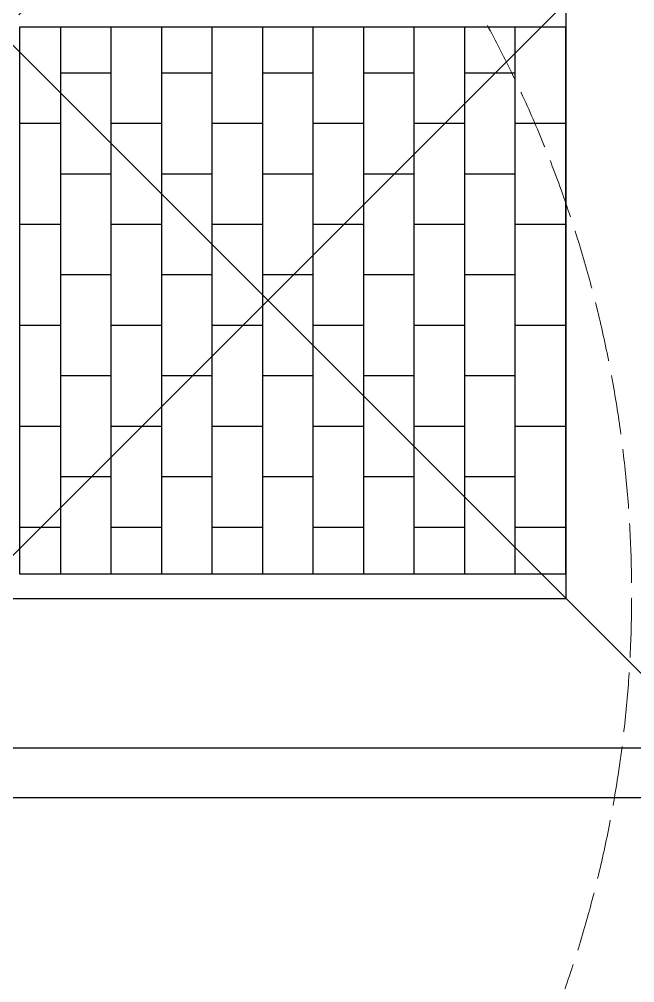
# Model space of a CAD drawing. Header units: millimetres. Extents: x 163705 to 1616509, y 81827 to 302547.
# Drawn here: x 228096 to 229334, y 152310 to 154248 of the extents above; entities that cross this region are included whole.
import ezdxf

# ---------------------------------------------------------------- set-up
doc = ezdxf.new("R2010")
doc.units = ezdxf.units.MM
doc.header["$LTSCALE"] = 10
doc.linetypes.add('ACAD_ISO02W100', pattern=[15, 12, -3])
doc.layers.add('1-虚线', color=8, linetype='ACAD_ISO02W100', lineweight=0)

# ---------------------------------------------------------------- blocks, each defined once
blk = doc.blocks.new('G$C2612153E')
h = blk.add_hatch()
h.set_pattern_fill('AR-B816', color=256, scale=0.5, style=0)
h.set_pattern_definition([(0, (-87769.33333839796, -133691.1985922442), (0, 101.6), []), (90, (-87769.33333839796, -133691.1985922442), (-101.6, 101.6), [101.6, -101.6])])
h.paths.add_polyline_path([(2177.778540878789, 2107.920551289106), (2177.778540878789, 1007.920551288989), (3277.778540878789, 1007.920551288989), (3277.778540878789, 2107.920551289106)], flags=0)
for p, q in [((1827.778540876228, 707.9205512870103), (3727.778540876228, 2607.92055128701)), ((1827.778540876228, 2507.92055128701), (3627.778540876228, 707.9205512870103))]:
    blk.add_line(p, q)
for points in [[(1727.778540876228, 607.9205512870103), (3727.778540876228, 607.9205512870103), (3727.778540876228, 2607.92055128701), (1727.778540876228, 2607.92055128701)], [(1827.778540876228, 707.9205512870103), (3627.778540876228, 707.9205512870103), (3627.778540876228, 2507.92055128701), (1827.778540876228, 2507.92055128701)], [(2127.778540878789, 1007.920551288989), (3327.778540878789, 1007.920551288989), (3327.778540878789, 2207.920551288989), (2127.778540878789, 2207.920551288989)], [(2177.778540878789, 1007.920551288989), (3277.778540878789, 1007.920551288989), (3277.778540878789, 2107.920551289106), (2177.778540878789, 2107.920551289106)]]:
    blk.add_lwpolyline(points, close=True)
blk = doc.blocks.new('A$C285bc443')
at = {"layer": '1-虚线'}
blk.add_lwpolyline([(2418.325961803544, 1273.904564668541), (721.2696869601423, -423.1517101747449), (2418.325961812159, -2120.207985026878, -2.414213562373092)], format="xyb", close=True, dxfattribs=at)
blk = doc.blocks.new('A$C790c3438')
at = {"rotation": 90}
for name, p in [('G$C2612153E', (-14940.42613574711, 11948.9240123654)), ('A$C285bc443', (-18639.63139418035, 13363.0493831599))]:
    blk.add_blockref(name, p, dxfattribs=at)

msp = doc.modelspace()

# ---------------------------------------------------------------- block references
msp.add_blockref('A$C790c3438', (245144.3128815352, 139006.1562172733))

doc.saveas('drawing.dxf')
